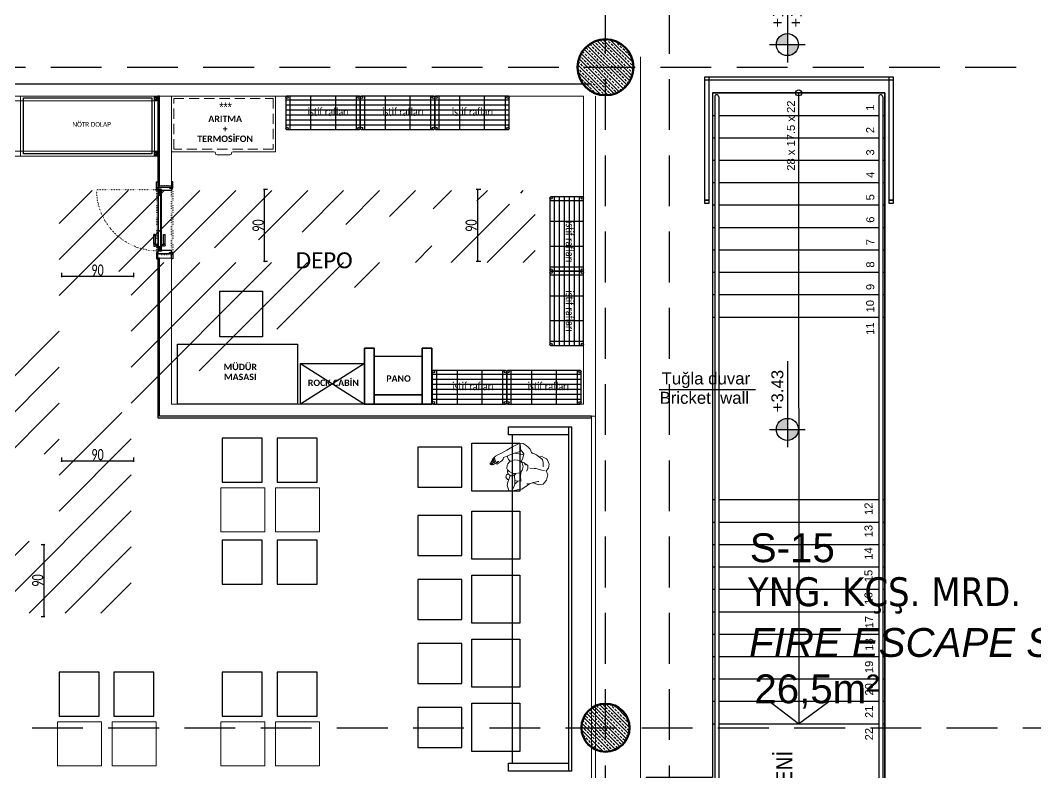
# Model space of a CAD drawing. Header units: millimetres. Extents: x -24 to 530668, y -246875 to -2983.
# Drawn here: x 260649 to 261918, y -122772 to -121832 of the extents above; entities that cross this region are included whole.
import ezdxf

# ---------------------------------------------------------------- set-up
doc = ezdxf.new("R2010")
doc.units = ezdxf.units.MM
doc.header["$PDMODE"] = 2
for name, pattern in [('ACAD_ISO07W100', [3, 0, -3]), ('DASHED', [19.05, 12.7, -6.35]), ('DASHED2', [9.525, 6.35, -3.175])]:
    doc.linetypes.add(name, pattern=pattern)
doc.layers.get('0').update_dxf_attribs({"lineweight": 20})
for name, color, linetype in [('0-HSL-HTC', 253, 'Continuous'), ('a_circulation_stair_plan', 1, 'Continuous'), ('a_door_fire escape_plan', 2, 'Continuous'), ('a_grid_label_1_1', 9, 'Continuous'), ('a_level_plan_1_1', 7, 'Continuous'), ('a_level_plan_1_100', 7, 'Continuous'), ('a_outline_02', 1, 'Continuous'), ('a_structure_steel structure_elevation2', 9, 'Continuous'), ('a_text_1_1000_english', 7, 'Continuous'), ('a_text_1_100_turkish', 7, 'Continuous'), ('a_text_1_500_english', 7, 'Continuous'), ('a_text_1_500_turkish', 7, 'Continuous'), ('kapı', 25, 'Continuous'), ('Kıtc-014 Elk Tes İşaretler', 1, 'Continuous'), ('XM_GRID_OO$0$XM_GRID_OO$0$a_text_1_200_turkish', 7, 'Continuous'), ('yazı', 11, 'Continuous')]:
    doc.layers.add(name, color=color, linetype=linetype)
for name, color, linetype, lineweight in [('A-RCON-1', 8, 'Continuous', 5), ('ahşap', 32, 'Continuous', 25), ('ahşap kesit', 30, 'Continuous', 30), ('alçıpan', 12, 'Continuous', 20), ('CAM', 141, 'Continuous', 0), ('demir-1', 103, 'Continuous', 20), ('elektrik panosu', 1, 'Continuous', 25), ('KP', 167, 'Continuous', 30), ('makineekipman', 156, 'Continuous', 20), ('mutfak ekipmanları', 167, 'Continuous', 25), ('t_mob kesit', 32, 'Continuous', 25), ('t_tarama', 253, 'Continuous', 5), ('t_yazı', 23, 'Continuous', 25), ('tefris', 30, 'Continuous', 0), ('tefrişoturum', 59, 'Continuous', 25), ('tefrişyazı', 7, 'Continuous', 20), ('tezgahekipman', 146, 'Continuous', 20), ('X_S_COL_01$0$SC_COLS_SITU_E_SECT', 4, 'Continuous', 50)]:
    doc.layers.add(name, color=color, linetype=linetype, lineweight=lineweight)
doc.layers.add('a_calculation_brut room areas', color=92, linetype='Continuous', plot=False)
doc.styles.add('OLUŞTURULMUŞ_STİL_1', font='arialbd.ttf')
doc.styles.get("Standard").update_dxf_attribs({"font": 'times.ttf', "height": 12})
doc.styles.add('style1', font='arial.ttf', dxfattribs={"height": 20})
doc.styles.add('text2', font='calibri.ttf', dxfattribs={"width": 0.8})
doc.styles.add('txt_tur_1', font='arial.ttf', dxfattribs={"height": 1.5})
doc.styles.add('txt_tur_100', font='arial.ttf', dxfattribs={"height": 150})
doc.styles.add('türkçe', font='arial.ttf')
doc.styles.add('Ölçü50', font='calibri.ttf', dxfattribs={"width": 0.7})
doc.dimstyles.new('olcu10', dxfattribs={"dimtxt": 14, "dimasz": 2, "dimexe": 1.25, "dimexo": 0.625, "dimgap": 0.5, "dimtad": 1, "dimdec": 1, "dimrnd": 0.5, "dimzin": 9, "dimtxsty": 'Ölçü50', "dimblk": 'ARCHTICK', "dimcen": 2, "dimclrd": 256, "dimclre": 256, "dimclrt": 6, "dimazin": 2, "dimtfac": 1, "dimtdec": 1, "dimtix": 1, "dimtmove": 0, "dimatfit": 3, "dimldrblk": 'ARCHTICK', "dimfxl": 1, "dimlwd": -1, "dimarcsym": 0})
pattern_1 = [(135, (232235.527, -137040.48), (-4.490128, -4.490128), []), (135, (232235.527, -137035.9897), (-4.490128, -4.490128), [3.175, -1.5875])]

# ---------------------------------------------------------------- blocks, each defined once
blk = doc.blocks.new('isttif rafı-flat-4')
for p, q in [((-1110, -1291.1), (-1068, -1291.1)), ((-1104.9, -1286), (-1104.9, -1379)), ((-1098.6, -1286), (-1098.6, -1379)), ((-1092.4, -1286), (-1092.4, -1379)), ((-1086.1, -1286), (-1086.1, -1379)), ((-1079.9, -1286), (-1079.9, -1379)), ((-1073.6, -1286), (-1073.6, -1379)), ((-1110, -1317), (-1068, -1317)), ((-1110, -1348), (-1068, -1348)), ((-1110, -1373.9), (-1068, -1373.9))]:
    blk.add_line(p, q)
blk.add_lwpolyline([(-1110, -1287.5), (-1110, -1377.5, 0.414214), (-1108.5, -1379), (-1069.5, -1379, 0.414214), (-1068, -1377.5), (-1068, -1287.5, 0.414214), (-1069.5, -1286), (-1108.5, -1286, 0.414214)], format="xyb", close=True)
for centre in [(-1108.5, -1287.5), (-1069.5, -1287.5), (-1108.5, -1377.5), (-1069.5, -1377.5)]:
    blk.add_circle(centre, 1.5)
blk = doc.blocks.new('A$C70273054-flat-1')
for p, q in [((-67, 130.2), (-67, 0)), ((2.5, 130.2), (-67, 130.2)), ((2.5, 130.2), (2.5, 77.1)), ((4.5, 75.1), (4.5, 75.1)), ((6.5, 57.1), (6.5, 73.1)), ((2.5, 0), (2.5, 53.1)), ((4.5, 55.1), (4.5, 55.1)), ((-67, 0), (2.5, 0))]:
    blk.add_line(p, q)
at = {"linetype": 'DASHED'}
blk.add_lwpolyline([(-0.5, 3), (-0.5, 127.2), (-64, 127.2), (-64, 3)], close=True, dxfattribs=at)
for centre, start, end in [((4.5, 77.1), 180, 270), ((4.5, 73.1), 0, 90), ((4.5, 53.1), 90, 180), ((4.5, 57.1), 270, 0)]:
    blk.add_arc(centre, 2, start, end)
at = {"style": 'style1', "width": 0.8}
blk.add_text('***', height=12, rotation=90, dxfattribs=at).set_placement((-47.2, 54.7))
blk = doc.blocks.new('dada')
for p, q in [((219967.8, -31810.1), (219965.6, -31815.3)), ((219973.4, -31806.9), (219967.8, -31810.1)), ((219980.5, -31807), (219973.4, -31806.9)), ((219984.7, -31810), (219980.5, -31807)), ((219984.3, -31815.6), (219984.6, -31812.1)), ((219988.6, -31808.2), (219984.7, -31810)), ((219993.9, -31808.4), (219988.6, -31808.2)), ((219994, -31816.3), (219988.8, -31815.1)), ((219998.9, -31812.3), (219993.9, -31808.4)), ((219999.7, -31813.2), (219998.9, -31812.3)), ((220000.9, -31818.5), (219999.7, -31813.2)), ((219964.1, -31826.5), (219961.5, -31828.8)), ((219963.6, -31829.8), (219964.1, -31826.5)), ((219964.1, -31826.5), (219966.7, -31822.6)), ((219965.6, -31815.3), (219966.3, -31821)), ((219966.3, -31821), (219966.1, -31823.5)), ((219966.7, -31822.6), (219967.9, -31820.3)), ((219967.9, -31820.3), (219969.4, -31817.1)), ((219969.4, -31817.1), (219969.8, -31816.1)), ((219983.4, -31830.6), (219984.4, -31825.3)), ((219984.6, -31817.3), (219984.3, -31815.6)), ((219984.4, -31825.3), (219984.7, -31822.8)), ((219984.6, -31818.7), (219984.6, -31817.3)), ((219984.6, -31820.5), (219984.6, -31818.7)), ((219984.7, -31822.8), (219984.6, -31820.5)), ((219997.6, -31817.9), (219994, -31816.3)), ((219999.7, -31822.2), (219997.6, -31817.9)), ((220001.6, -31826.6), (219999.7, -31822.2)), ((220000.2, -31823.1), (220000.9, -31818.5)), ((220002.8, -31833), (220001.6, -31826.6)), ((219954.2, -31838.4), (219950.3, -31846.2)), ((219955.5, -31834.6), (219954.2, -31838.4)), ((219961.5, -31828.8), (219955.5, -31834.6)), ((219965.9, -31838.1), (219964.3, -31841.6)), ((219965.9, -31838.1), (219965, -31837.7)), ((219970.3, -31839.5), (219965.9, -31838.1)), ((219975.3, -31840.4), (219970.3, -31839.5)), ((219978.8, -31839.4), (219975.1, -31840.7)), ((219983.2, -31839.4), (219978.8, -31839.4)), ((219982, -31833.1), (219978.9, -31834)), ((219985.9, -31833.9), (219982, -31833.1)), ((219987.6, -31841.5), (219983.2, -31839.4)), ((219988.1, -31839.2), (219985.7, -31836.9)), ((219988, -31838.6), (219985.9, -31833.9)), ((219988.1, -31839.2), (219988, -31838.6)), ((219988.5, -31841.6), (219988.1, -31839.2)), ((220002.9, -31833.1), (220001.9, -31831.9)), ((220006.7, -31835.8), (220002.9, -31833.1)), ((220008.3, -31838.4), (220006.7, -31835.8)), ((220010.1, -31841.6), (220008.3, -31838.4)), ((219950.3, -31846.2), (219950.4, -31849.8)), ((219950.4, -31849.8), (219955.8, -31853.3)), ((219954.9, -31845.1), (219953.1, -31845.6)), ((219959.4, -31844.5), (219954.9, -31845.1)), ((219955.8, -31853.3), (219959.9, -31853.5)), ((219964.3, -31841.6), (219959.4, -31844.5)), ((219962.8, -31845.2), (219959.4, -31844.5)), ((219959.9, -31853.5), (219963.5, -31853.2)), ((219970.6, -31847.5), (219962.8, -31845.2)), ((219963.2, -31854.8), (219963.4, -31853.2)), ((219963.5, -31853.2), (219967.3, -31852.8)), ((219964.2, -31845.6), (219964.3, -31841.6)), ((219967.3, -31852.8), (219968.8, -31852.9)), ((219969.1, -31849.2), (219968.6, -31852.2)), ((219968.6, -31852.2), (219970.2, -31855.4)), ((219968.6, -31852.2), (219968.6, -31852.2)), ((219970.6, -31848), (219969.1, -31849.2)), ((219971, -31847.2), (219970.6, -31848)), ((219972.2, -31846.3), (219971, -31847.2)), ((219972.2, -31846.3), (219972.9, -31846.5)), ((219972.6, -31847.5), (219972.2, -31849)), ((219972.2, -31849), (219973.4, -31855)), ((219975.1, -31840.7), (219972.6, -31847.5)), ((219985.1, -31857.1), (219988.9, -31851.8)), ((219989.4, -31844.9), (219987.6, -31841.5)), ((219989.1, -31844.1), (219988.5, -31841.6)), ((219993.5, -31842.3), (219988.6, -31843)), ((219988.9, -31851.8), (219989.4, -31847.8)), ((219989.4, -31845.9), (219989.1, -31844.1)), ((219989.4, -31847.8), (219989.4, -31844.9)), ((219999.3, -31842.1), (219993.5, -31842.3)), ((219997, -31853.7), (219997.9, -31845.6)), ((219997, -31853.7), (220000, -31849)), ((219997.9, -31845.6), (219997.6, -31842.2)), ((219999.3, -31842.1), (220002.3, -31845.7)), ((220000, -31849), (220002.3, -31845.7)), ((220002.3, -31845.7), (220003.5, -31847.3)), ((220003.5, -31847.3), (220008, -31848.7)), ((220007.4, -31854.5), (220010.8, -31850.1)), ((220011.5, -31845.8), (220010.1, -31841.6)), ((220010.8, -31850.1), (220011.5, -31845.8)), ((220010.8, -31850.1), (220010.8, -31850.1)), ((219965.6, -31857.5), (219963.2, -31854.8)), ((219968.5, -31857.1), (219965.6, -31857.5)), ((219970.3, -31855.5), (219968.5, -31857.1)), ((219970.2, -31855.4), (219972, -31856.6)), ((219972, -31856.6), (219973.4, -31857.2)), ((219973.4, -31855), (219974.9, -31857.4)), ((219973.4, -31857.2), (219974.3, -31857.1)), ((219974.3, -31857.1), (219974, -31855.9)), ((219974.9, -31857.4), (219976.6, -31858.5)), ((219976.6, -31858.5), (219980.3, -31859.2)), ((219980.3, -31859.2), (219982.4, -31858.8)), ((219982.4, -31858.8), (219985.1, -31857.1)), ((219986.8, -31865.9), (219984.9, -31866.8)), ((219985.8, -31856.2), (219987.9, -31859.4)), ((219988.6, -31865.9), (219986.8, -31865.9)), ((219987.9, -31859.4), (219991.6, -31861.6)), ((219988.6, -31865.9), (219991.6, -31861.6)), ((219991.6, -31861.6), (219993.2, -31859.7)), ((219993.2, -31859.7), (219997, -31853.7)), ((219993.3, -31869.5), (219998.7, -31863.7)), ((219998.7, -31863.7), (220003.7, -31858.5)), ((220003.7, -31858.5), (220007.4, -31854.5)), ((219976.3, -31878.1), (219976.7, -31876.9)), ((219976.4, -31878.4), (219976.3, -31878.1)), ((219976.8, -31878.5), (219976.4, -31878.4)), ((219976.5, -31879.8), (219978.1, -31877.9)), ((219976.7, -31876.9), (219977.5, -31876.1)), ((219977.9, -31877.8), (219976.8, -31878.5)), ((219977.5, -31876.1), (219978.5, -31875)), ((219978.7, -31877), (219977.9, -31877.8)), ((219978.1, -31877.9), (219979, -31877.2)), ((219978.5, -31875), (219979.2, -31874.4)), ((219980.1, -31875.8), (219978.7, -31877)), ((219980.1, -31870.4), (219978.8, -31871.8)), ((219978.8, -31871.8), (219978.9, -31872.1)), ((219978.9, -31872.1), (219979.2, -31872.2)), ((219979, -31877.2), (219980.3, -31876.2)), ((219979.2, -31872.2), (219981.2, -31871.8)), ((219979.2, -31874.4), (219980.3, -31873.4)), ((219981, -31877.7), (219979.2, -31879.3)), ((219981.2, -31878.6), (219979.2, -31879.3)), ((219981, -31869.8), (219980.1, -31870.4)), ((219982.1, -31874.4), (219980.1, -31875.8)), ((219980.3, -31873.4), (219981.5, -31872.2)), ((219980.3, -31876.2), (219981.3, -31875.3)), ((219983.2, -31868.1), (219981, -31869.8)), ((219982.2, -31876.8), (219981, -31877.7)), ((219984.3, -31878.3), (219981, -31879.2)), ((219981.2, -31871.8), (219982.2, -31871.3)), ((219983.5, -31877.4), (219981.2, -31878.6)), ((219981.3, -31875.3), (219982.2, -31874.6)), ((219981.5, -31872.2), (219982.2, -31871.3)), ((219982.2, -31874.6), (219982.1, -31874.4)), ((219982.2, -31871.3), (219982.7, -31870.2)), ((219982.2, -31874.6), (219983.9, -31875.9)), ((219982.2, -31876.8), (219983.9, -31875.9)), ((219984.9, -31866.8), (219983.2, -31868.1)), ((219985.2, -31876.8), (219983.5, -31877.4)), ((219983.9, -31875.9), (219986.7, -31877.1)), ((219986.7, -31877.1), (219984.3, -31878.3)), ((219986, -31876.8), (219985.2, -31876.8)), ((219987.9, -31875.9), (219986.7, -31877.1)), ((219991.2, -31872.7), (219987.9, -31875.9)), ((219993.3, -31869.5), (219991.2, -31872.7)), ((219976.6, -31880.4), (219976.5, -31879.8)), ((219976.9, -31880.6), (219976.6, -31880.4)), ((219979.2, -31879.3), (219976.9, -31880.6)), ((219979.4, -31879.5), (219979.2, -31879.3)), ((219981, -31879.2), (219979.4, -31879.5))]:
    blk.add_line(p, q)
blk = doc.blocks.new('60lik')
at = {"layer": 'KP'}
blk.add_lwpolyline([(260700.2, -106004.3), (260704.2, -106004.3), (260704.2, -106010.3), (260700.2, -106010.3), (260700.2, -106004.3), (260704.2, -106010.3), (260704.2, -106004.3), (260700.2, -106010.3)], dxfattribs=at)
blk = doc.blocks.new('a_level_plan')
at = {"layer": 'a_level_plan_1_1'}
h = blk.add_hatch(color=256, dxfattribs=at)
h.paths.add_polyline_path([(1.38, 0, 0.414214), (0, 1.38), (0, 0)])
h.paths.add_polyline_path([(-1.38, 0, 0.414214), (0, -1.38), (0, 0)])
for p, q in [((0, 2.24), (0, -2.24)), ((8.52, 0), (-2.24, 0))]:
    blk.add_line(p, q, dxfattribs=at)
blk.add_circle((0, 0), 1.38, dxfattribs=at)
at = {"layer": 'a_level_plan_1_1', "style": 'txt_tur_1'}
for p in [(2.13, 0.5), (2.13, -1.78)]:
    blk.add_attdef('±0.00', p, '', height=1.5, dxfattribs=at)
blk = doc.blocks.new('kapıdetay')
at = {"ltscale": 0.2}
h = blk.add_hatch(dxfattribs=at)
h.set_pattern_fill('ANSI31', color=251, scale=0.2)
h.set_pattern_definition([(45, (-560329.91457, -186215.0068), (-0.44901280605, 0.44901280605), [])])
h.paths.add_polyline_path([(9.8, -4.4), (4.8, -4.4), (4.8, -4.2), (5.2, -4.2), (5.2, -1.6), (9.8, -1.6)])
h = blk.add_hatch(dxfattribs=at)
h.set_pattern_fill('ANSI31', color=251, scale=0.2)
h.set_pattern_definition([(45, (-560326.91455, -186218.00687), (-0.44901280605, 0.44901280605), [])])
h.paths.add_polyline_path([(81.2, -1.6), (81.2, -4.4), (76.2, -4.4), (76.2, -1.6)])
at = {"linetype": 'ACAD_ISO07W100', "ltscale": 0.2}
blk.add_line((4.8, -1), (4.8, 75.4), dxfattribs=at)
at = {"ltscale": 0.2}
for p, q in [((4.1, -4.2), (4.1, 0)), ((5.2, -4.2), (5.2, 0)), ((71.7, 4), (60.6, 4)), ((60.6, 3.8), (60.6, 4)), ((60.6, 2.2), (60.6, 3.8)), ((60.6, 2.2), (60.6, 2)), ((71.7, 2), (60.6, 2)), ((71.7, 2), (60.6, 2)), ((71.7, 3.8), (71.7, 4)), ((71.7, 2.2), (71.7, 3.8)), ((71.7, 3.8), (72.3, 3.8)), ((71.7, 2.2), (71.7, 2)), ((71.7, 2.2), (72.3, 2.2)), ((72.3, 3.6), (72.3, 3.8)), ((72.3, 2.4), (72.3, 3.6)), ((72.3, 3.6), (73.1, 3.6)), ((72.3, 2.4), (72.3, 2.2)), ((72.3, 2.4), (73.1, 2.4)), ((73.6, 1.9), (73.6, -0.5)), ((74.7, 1.9), (74.7, -0.5)), ((4.1, -4.2), (4.5, -4.2)), ((4.5, -4.2), (4.5, -0.2)), ((4.8, -4.2), (4.8, -0.2)), ((4.8, -1), (81.2, -1)), ((4.8, -5), (4.8, -1)), ((4.8, -1.6), (81.2, -1.6)), ((5.2, -4.2), (4.8, -4.2)), ((4.8, -4.4), (81.2, -4.4)), ((4.8, -5), (81.2, -5)), ((9.8, -4.4), (9.8, -1.6)), ((71.7, -8), (60.6, -8)), ((71.7, -8), (60.6, -8)), ((60.6, -8.2), (60.6, -8)), ((60.6, -8.2), (60.6, -9.8)), ((60.6, -9.8), (60.6, -10)), ((71.7, -10), (60.6, -10)), ((71.7, -8.2), (71.7, -8)), ((71.7, -8.2), (71.7, -9.8)), ((71.7, -8.2), (72.3, -8.2)), ((71.7, -9.8), (71.7, -10)), ((71.7, -9.8), (72.3, -9.8)), ((76.4, -0.5), (71.9, -0.5)), ((71.9, -0.5), (71.9, -1)), ((71.9, -5.5), (71.9, -5)), ((76.4, -5.5), (71.9, -5.5)), ((72.3, -8.4), (72.3, -8.2)), ((72.3, -8.4), (72.3, -9.6)), ((72.3, -8.4), (73.1, -8.4)), ((72.3, -9.6), (72.3, -9.8)), ((72.3, -9.6), (73.1, -9.6)), ((73.6, -7.9), (73.6, -5.5)), ((74.7, -7.9), (74.7, -5.5)), ((76.2, -4.4), (76.2, -1.6)), ((81.2, -5), (81.2, -1))]:
    blk.add_line(p, q, dxfattribs=at)
for points in [[(-5.2, -1), (2.8, -1), (2.8, 0.8), (-5.2, 0.8)], [(91.2, -1), (83.2, -1), (83.2, 0.8), (91.2, 0.8)], [(76.4, -0.5), (76.4, -1), (71.9, -1), (71.9, -0.5)], [(76.4, -5.5), (76.4, -5), (71.9, -5), (71.9, -5.5)], [(2.3, -15.5), (2.8, -15.5), (2.8, -19.8), (-5.2, -19.8), (-5.2, -18), (2.3, -18), (2.3, -15.5)], [(83.7, -15.5), (83.2, -15.5), (83.2, -19.8), (91.2, -19.8), (91.2, -18), (83.7, -18), (83.7, -15.5)]]:
    blk.add_lwpolyline(points, close=True, dxfattribs=at)
at = {"linetype": 'ACAD_ISO07W100', "ltscale": 0.2}
for points in [[(2.8, 0.8), (83.2, 0.8)], [(0, -18), (0, -1)], [(86, -18), (86, -1)], [(2.8, -19.8), (83.2, -19.8)], [(80.5, -18), (5.5, -18)]]:
    blk.add_lwpolyline(points, dxfattribs=at)
at = {"ltscale": 0.2}
for points in [[(1.5, -18), (5.5, -18), (5.5, -5.5), (4.5, -5.5), (4.5, -1), (1.5, -1), (1.5, -18)], [(84.5, -18), (80.5, -18), (80.5, -5.5), (81.5, -5.5), (81.5, -1), (84.5, -1), (84.5, -18)]]:
    blk.add_lwpolyline(points, dxfattribs=at)
blk.add_circle((4.7, 0.6), 0.8, dxfattribs=at)
at = {"linetype": 'ACAD_ISO07W100', "ltscale": 0.2}
blk.add_arc((4.9, -0.9), 76.3, 359.936, 90.064, dxfattribs=at)
at = {"ltscale": 0.2}
blk.add_ellipse((74.1, 3), major_axis=(0, 1.23), ratio=0.999304, start_param=1.570796315237618, end_param=7.853981622417204, dxfattribs=at)
at = {"ltscale": 0.2, "extrusion": (0, 0, -1)}
blk.add_ellipse((74.1, -9), major_axis=(0, 1.23), ratio=0.999304, start_param=4.712389, end_param=10.995574, dxfattribs=at)
blk = doc.blocks.new('_ArchTick')
at = {"color": 0, "linetype": 'ByBlock', "const_width": 0.15}
blk.add_lwpolyline([(-0.5, -0.5), (0.5, 0.5)], dxfattribs=at)
blk = doc.blocks.new('*D777')
at = {"layer": 'DEFPOINTS', "color": 0, "transparency": 16777216}
for p in [(260674.8, -122486.6), (260674.8, -122576.6), (260678.6, -122576.6)]:
    blk.add_point(p, dxfattribs=at)
at = {"layer": 'Kıtc-014 Elk Tes İşaretler', "lineweight": -2, "transparency": 16777216}
for p, q in [((260675.4, -122486.6), (260679.8, -122486.6)), ((260675.4, -122576.6), (260679.8, -122576.6))]:
    blk.add_line(p, q, dxfattribs=at)
at = {"layer": 'Kıtc-014 Elk Tes İşaretler', "transparency": 16777216}
blk.add_line((260678.6, -122486.6), (260678.6, -122576.6), dxfattribs=at)
at = {"layer": 'Kıtc-014 Elk Tes İşaretler', "transparency": 16777216, "xscale": 2, "yscale": 2, "zscale": 2}
for p, rotation in [((260678.6, -122486.6), 90), ((260678.6, -122576.6), 270)]:
    blk.add_blockref('_ArchTick', p, dxfattribs=dict(at, rotation=rotation))
at = {"layer": 'Kıtc-014 Elk Tes İşaretler', "color": 6, "transparency": 16777216, "insert": (260670.9, -122531.6), "char_height": 14, "attachment_point": 5, "rotation": 90, "style": 'Ölçü50'}
blk.add_mtext('90', dxfattribs=at)
blk = doc.blocks.new('*D778')
at = {"layer": 'DEFPOINTS', "color": 0, "transparency": 16777216}
for p in [(260700.7, -122377.3), (260790.7, -122377.3), (260790.7, -122382.1)]:
    blk.add_point(p, dxfattribs=at)
at = {"layer": 'Kıtc-014 Elk Tes İşaretler', "lineweight": -2, "transparency": 16777216}
for p, q in [((260700.7, -122377.9), (260700.7, -122383.4)), ((260790.7, -122377.9), (260790.7, -122383.4))]:
    blk.add_line(p, q, dxfattribs=at)
at = {"layer": 'Kıtc-014 Elk Tes İşaretler', "transparency": 16777216}
blk.add_line((260700.7, -122382.1), (260790.7, -122382.1), dxfattribs=at)
at = {"layer": 'Kıtc-014 Elk Tes İşaretler', "transparency": 16777216, "xscale": 2, "yscale": 2, "zscale": 2, "rotation": 180}
blk.add_blockref('_ArchTick', (260700.7, -122382.1), dxfattribs=at)
at = {"layer": 'Kıtc-014 Elk Tes İşaretler', "transparency": 16777216, "xscale": 2, "yscale": 2, "zscale": 2}
blk.add_blockref('_ArchTick', (260790.7, -122382.1), dxfattribs=at)
at = {"layer": 'Kıtc-014 Elk Tes İşaretler', "color": 6, "transparency": 16777216, "insert": (260745.7, -122374.4), "char_height": 14, "attachment_point": 5, "style": 'Ölçü50'}
blk.add_mtext('90', dxfattribs=at)
blk = doc.blocks.new('*D779')
at = {"layer": 'DEFPOINTS', "color": 0, "transparency": 16777216}
for p in [(260700.7, -122146.7), (260790.7, -122146.7), (260790.7, -122151.5)]:
    blk.add_point(p, dxfattribs=at)
at = {"layer": 'Kıtc-014 Elk Tes İşaretler', "lineweight": -2, "transparency": 16777216}
for p, q in [((260700.7, -122147.3), (260700.7, -122152.8)), ((260790.7, -122147.3), (260790.7, -122152.8))]:
    blk.add_line(p, q, dxfattribs=at)
at = {"layer": 'Kıtc-014 Elk Tes İşaretler', "transparency": 16777216}
blk.add_line((260700.7, -122151.5), (260790.7, -122151.5), dxfattribs=at)
at = {"layer": 'Kıtc-014 Elk Tes İşaretler', "transparency": 16777216, "xscale": 2, "yscale": 2, "zscale": 2, "rotation": 180}
blk.add_blockref('_ArchTick', (260700.7, -122151.5), dxfattribs=at)
at = {"layer": 'Kıtc-014 Elk Tes İşaretler', "transparency": 16777216, "xscale": 2, "yscale": 2, "zscale": 2}
blk.add_blockref('_ArchTick', (260790.7, -122151.5), dxfattribs=at)
at = {"layer": 'Kıtc-014 Elk Tes İşaretler', "color": 6, "transparency": 16777216, "insert": (260745.7, -122143.9), "char_height": 14, "attachment_point": 5, "style": 'Ölçü50'}
blk.add_mtext('90', dxfattribs=at)
blk = doc.blocks.new('*D780')
at = {"layer": 'DEFPOINTS', "color": 0, "transparency": 16777216}
for p in [(260959, -122043.2), (260954.1, -122133.2), (260959, -122133.2)]:
    blk.add_point(p, dxfattribs=at)
at = {"layer": 'Kıtc-014 Elk Tes İşaretler', "lineweight": -2, "transparency": 16777216}
for p, q in [((260958.3, -122043.2), (260952.9, -122043.2)), ((260958.3, -122133.2), (260952.9, -122133.2))]:
    blk.add_line(p, q, dxfattribs=at)
at = {"layer": 'Kıtc-014 Elk Tes İşaretler', "transparency": 16777216}
blk.add_line((260954.1, -122043.2), (260954.1, -122133.2), dxfattribs=at)
at = {"layer": 'Kıtc-014 Elk Tes İşaretler', "transparency": 16777216, "xscale": 2, "yscale": 2, "zscale": 2}
for p, rotation in [((260954.1, -122043.2), 90), ((260954.1, -122133.2), 270)]:
    blk.add_blockref('_ArchTick', p, dxfattribs=dict(at, rotation=rotation))
at = {"layer": 'Kıtc-014 Elk Tes İşaretler', "color": 6, "transparency": 16777216, "insert": (260946.4, -122088.2), "char_height": 14, "attachment_point": 5, "rotation": 90, "style": 'Ölçü50'}
blk.add_mtext('90', dxfattribs=at)
blk = doc.blocks.new('*D781')
at = {"layer": 'DEFPOINTS', "color": 0, "transparency": 16777216}
for p in [(261225.2, -122043.2), (261220.4, -122133.2), (261225.2, -122133.2)]:
    blk.add_point(p, dxfattribs=at)
at = {"layer": 'Kıtc-014 Elk Tes İşaretler', "lineweight": -2, "transparency": 16777216}
for p, q in [((261224.6, -122043.2), (261219.1, -122043.2)), ((261224.6, -122133.2), (261219.1, -122133.2))]:
    blk.add_line(p, q, dxfattribs=at)
at = {"layer": 'Kıtc-014 Elk Tes İşaretler', "transparency": 16777216}
blk.add_line((261220.4, -122043.2), (261220.4, -122133.2), dxfattribs=at)
at = {"layer": 'Kıtc-014 Elk Tes İşaretler', "transparency": 16777216, "xscale": 2, "yscale": 2, "zscale": 2}
for p, rotation in [((261220.4, -122043.2), 90), ((261220.4, -122133.2), 270)]:
    blk.add_blockref('_ArchTick', p, dxfattribs=dict(at, rotation=rotation))
at = {"layer": 'Kıtc-014 Elk Tes İşaretler', "color": 6, "transparency": 16777216, "insert": (261212.7, -122088.2), "char_height": 14, "attachment_point": 5, "rotation": 90, "style": 'Ölçü50'}
blk.add_mtext('90', dxfattribs=at)

msp = doc.modelspace()

# ---------------------------------------------------------------- hatches: boundary and pattern name
at = {"layer": '0-HSL-HTC'}
h = msp.add_hatch(dxfattribs=at)
h.set_pattern_fill('ANSI33', color=12, angle=90, style=0)
h.set_pattern_definition(pattern_1)
edge = h.paths.add_edge_path()
edge.add_arc((261380.527, -121890.48), 35, 0, 360)
h = msp.add_hatch(dxfattribs=at)
h.set_pattern_fill('ANSI33', color=12, angle=90, style=0)
h.set_pattern_definition(pattern_1)
edge = h.paths.add_edge_path()
edge.add_arc((261380.527, -122715.48), 30, 0, 360)
at = {"layer": 'a_structure_steel structure_elevation2', "true_color": 0xed1f24}
h = msp.add_hatch(dxfattribs=at)
h.set_pattern_fill('ANSI31', color=240, scale=10)
edge = h.paths.add_edge_path()
edge.add_line((260697.89, -122044.444), (261292.627, -122044.444))
edge.add_line((260787.89, -122134.444), (261292.627, -122134.444))
edge.add_line((261292.627, -122134.444), (261292.627, -122044.444))
edge.add_line((260697.89, -122044.444), (260697.89, -122482.302))
edge.add_line((260697.89, -122482.302), (260309.349, -122482.302))
edge.add_line((260787.89, -122134.444), (260787.89, -122572.302))
edge.add_line((260787.89, -122572.302), (260307.014, -122572.302))
edge.add_line((260309.349, -122482.302), (260309.349, -122572.302))

# ---------------------------------------------------------------- linework, layer by layer
at = {"layer": 'a_calculation_brut room areas', "elevation": -0.002}
msp.add_lwpolyline([(261431.25, -122991.468), (261514.551, -122991.468, 0.97208936), (261729.486, -122990.543), (261729.486, -121922.48), (261514.141, -121922.48), (261514.141, -122777.468), (261431.25, -122777.468)], format="xyb", close=True, dxfattribs=at)
at = {"layer": 'a_circulation_stair_plan'}
for p, q in [((261514.141, -121922.48, -17818.274), (261514.141, -122777.468, -17966.192)), ((261516.984, -121927.323, -17817.119), (261516.984, -122779.468, -17966.192)), ((261521.984, -121927.325, -17817.119), (261521.984, -122784.468, -17966.192)), ((261721.984, -121927.325, -17752.673), (261721.984, -122991.845, -17900.322)), ((261726.984, -121927.323, -17752.673), (261727.064, -122991.778, -17901.574)), ((261729.486, -121922.48, -17820.569), (261729.486, -122991.351, -17967.187))]:
    msp.add_line(p, q, dxfattribs=at)
at = {"layer": 'a_circulation_stair_plan', "ltscale": 0.2}
for p, q in [((261514.141, -121922.48, -17620.766), (261729.486, -121922.48, -17556.319)), ((261621.814, -121922.48, -17588.543), (261622.001, -122710.48, -17965.556)), ((261514.141, -121950.48, -17685.405), (261516.984, -121950.48, -17684.554)), ((261521.984, -121950.48, -17683.058), (261721.984, -121950.48, -17623.203)), ((261726.989, -121950.48, -17621.705), (261729.486, -121950.48, -17620.958)), ((261514.141, -121978.48, -17750.043), (261516.984, -121978.48, -17749.193)), ((261521.984, -121978.48, -17747.696), (261721.984, -121978.48, -17687.842)), ((261726.991, -121978.48, -17686.343), (261729.486, -121978.48, -17685.597)), ((261514.141, -122006.48, -17814.682), (261516.984, -122006.48, -17813.831)), ((261521.984, -122006.48, -17812.335), (261721.984, -122006.48, -17752.48)), ((261726.993, -122006.48, -17750.981), (261729.486, -122006.48, -17750.235)), ((261514.141, -122034.48, -17814.629), (261516.984, -122034.48, -17814.663)), ((261521.984, -122034.48, -17814.723), (261721.984, -122034.48, -17817.119)), ((261726.995, -122034.48, -17817.179), (261729.486, -122034.48, -17817.209)), ((261514.141, -122062.48, -17814.631), (261516.984, -122062.48, -17814.665)), ((261521.984, -122062.48, -17814.724), (261721.984, -122062.48, -17817.119)), ((261726.997, -122062.48, -17817.179), (261729.486, -122062.48, -17817.209)), ((261514.141, -122090.48, -17814.632), (261516.984, -122090.48, -17814.666)), ((261521.984, -122090.48, -17814.726), (261721.984, -122090.48, -17817.119)), ((261726.999, -122090.48, -17817.179), (261729.486, -122090.48, -17817.209)), ((261514.141, -122118.48, -17814.634), (261516.984, -122118.48, -17814.668)), ((261521.984, -122118.48, -17814.728), (261721.984, -122118.48, -17817.119)), ((261727.001, -122118.48, -17817.179), (261729.486, -122118.48, -17817.209)), ((261514.141, -122146.48, -17814.636), (261516.984, -122146.48, -17814.67)), ((261521.984, -122146.48, -17814.73), (261721.984, -122146.48, -17817.119)), ((261727.003, -122146.48, -17817.179), (261729.486, -122146.48, -17817.209)), ((261514.141, -122174.48, -17814.638), (261516.984, -122174.48, -17814.672)), ((261521.984, -122174.48, -17814.732), (261721.984, -122174.48, -17817.119)), ((261727.005, -122174.48, -17817.179), (261729.486, -122174.48, -17817.209)), ((261514.141, -122202.48, -17814.64), (261516.984, -122202.48, -17814.674)), ((261521.984, -122202.48, -17814.734), (261721.984, -122202.48, -17817.119)), ((261727.007, -122202.48, -17817.179), (261729.486, -122202.48, -17817.209)), ((261514.158, -122430.479, -17966.167), (261516.984, -122430.479, -17966.2)), ((261521.984, -122430.479, -17966.259), (261721.984, -122430.479, -17968.63)), ((261727.023, -122430.479, -17968.689), (261729.486, -122430.479, -17968.719)), ((261514.158, -122458.479, -17966.167), (261516.984, -122458.479, -17966.2)), ((261521.984, -122458.479, -17966.259), (261721.984, -122458.479, -17968.63)), ((261727.025, -122458.479, -17968.689), (261729.486, -122458.479, -17968.719)), ((261514.158, -122486.479, -17966.167), (261516.984, -122486.479, -17966.2)), ((261521.984, -122486.479, -17966.26), (261721.984, -122486.479, -17968.63)), ((261727.027, -122486.479, -17968.69), (261729.486, -122486.479, -17968.719)), ((261514.158, -122514.479, -17966.167), (261516.984, -122514.479, -17966.2)), ((261521.984, -122514.479, -17966.26), (261721.984, -122514.479, -17968.63)), ((261727.029, -122514.479, -17968.69), (261729.486, -122514.479, -17968.719)), ((261514.167, -122542.479, -17966.17), (261516.984, -122542.479, -17966.204)), ((261521.984, -122542.479, -17966.263), (261721.984, -122542.479, -17968.63)), ((261727.031, -122542.479, -17968.69), (261729.486, -122542.479, -17968.719)), ((261514.176, -122570.48, -17966.174), (261516.984, -122570.48, -17966.207)), ((261521.984, -122570.48, -17966.266), (261721.984, -122570.48, -17968.63)), ((261727.033, -122570.48, -17968.69), (261729.486, -122570.48, -17968.719)), ((261514.141, -122598.48, -17966.17), (261516.984, -122598.48, -17966.204)), ((261521.984, -122598.48, -17966.263), (261721.984, -122598.48, -17968.63)), ((261727.035, -122598.48, -17968.69), (261729.486, -122598.48, -17968.719)), ((261514.26, -122626.48, -17966.192), (261516.984, -122626.48, -17965.376)), ((261521.984, -122626.48, -17963.879), (261721.984, -122626.48, -17903.992)), ((261727.038, -122626.48, -17902.478), (261729.486, -122626.48, -17901.745)), ((261514.249, -122654.48, -17966.192), (261516.984, -122654.48, -17966.224)), ((261521.984, -122654.48, -17966.283), (261721.984, -122654.48, -17968.631)), ((261727.04, -122654.48, -17968.69), (261729.486, -122654.48, -17968.719)), ((261514.141, -122682.48, -17966.176), (261516.984, -122682.48, -17966.209)), ((261521.984, -122682.48, -17966.269), (261721.984, -122682.48, -17968.63)), ((261621.815, -122710.48, -17981.352), (261584.572, -122682.464, -17981.352)), ((261621.815, -122710.48, -17981.352), (261659.572, -122682.78, -17998.303)), ((261727.042, -122682.48, -17968.69), (261729.486, -122682.48, -17968.719)), ((261514.141, -122710.48, -17966.178), (261516.984, -122710.48, -17966.211)), ((261521.984, -122710.48, -17966.27), (261721.984, -122710.48, -17968.63)), ((261727.044, -122710.48, -17968.69), (261729.486, -122710.48, -17968.719))]:
    msp.add_line(p, q, dxfattribs=at)
at = {"layer": 'a_circulation_stair_plan'}
msp.add_circle((261621.984, -121922.48, -17588.492), 3.704, dxfattribs=at)
for centre in [(261519.484, -121927.324, -17817.119), (261724.484, -121927.322, -17752.673)]:
    msp.add_arc(centre, 2.5, 0, 179.976188, dxfattribs=at)
at = {"layer": 'a_door_fire escape_plan', "extrusion": (-0.012274, 6.86083e-16, 0.999925)}
msp.add_line((261740.072, -121906.48, -17604.014), (261504.762, -121906.48, -17606.902), dxfattribs=at)
at = {"layer": 'a_door_fire escape_plan', "extrusion": (-0.012274, 6.86083e-16, 0.999925), "elevation": -20815.393}
for points in [[(261268.948, -121902.48), (261273.948, -121902.48)], [(261273.948, -121902.48), (261273.948, -122060.48), (261268.948, -122060.48), (261268.948, -121902.48)], [(261499.275, -121902.48), (261504.275, -121902.48)], [(261504.275, -121902.48), (261504.275, -122060.48), (261499.275, -122060.48), (261499.275, -121902.48)], [(261268.948, -122056.48), (261273.948, -122056.48)], [(261499.275, -122056.48), (261504.275, -122056.48)]]:
    msp.add_lwpolyline(points, dxfattribs=at)
at = {"layer": 'a_door_fire escape_plan', "extrusion": (-0.012274, 1.76617e-15, 0.999925), "elevation": -20815.393}
msp.add_lwpolyline([(261273.948, -121902.48), (261499.275, -121902.48)], dxfattribs=at)
at = {"layer": 'a_door_fire escape_plan'}
for points, elevation in [([(261509.762, -122056.48), (261504.762, -122056.48)], -17606.841), ([(261740.072, -122056.48), (261735.072, -122056.48)], -17604.014)]:
    msp.add_lwpolyline(points, dxfattribs=dict(at, elevation=elevation))
at = {"layer": 'a_grid_label_1_1', "linetype": 'DASHED2', "ltscale": 10}
for p, q in [((261380.527, -124540.48, -17966.192), (261380.527, -121278.216, -17966.192)), ((261460.527, -124540.48, -17966.192), (261460.527, -121278.216, -17966.192)), ((258877.517, -121890.48, -17966.192), (262145.31, -121890.48, -17966.192)), ((258854.135, -122715.48, -17966.192), (262121.929, -122715.48, -17966.192))]:
    msp.add_line(p, q, dxfattribs=at)
at = {"layer": 'a_outline_02'}
msp.add_line((261363.027, -121911.415), (259353.027, -121911.415), dxfattribs=at)
at = {"layer": 'ahşap'}
msp.add_lwpolyline([(260995.507, -122236.415), (260995.507, -122311.415), (260845.507, -122311.415), (260845.507, -122236.415), (260995.507, -122236.415)], dxfattribs=at)
at = {"layer": 'ahşap kesit'}
for points in [[(260823.027, -121926.415), (260821.027, -121926.415), (260821.027, -122038.734), (260823.027, -122038.734)], [(260823.027, -122128.752), (260821.027, -122128.752), (260821.027, -122328.415), (261363.057, -122328.415), (261363.057, -122326.415), (260823.027, -122326.415)]]:
    msp.add_lwpolyline(points, close=True, dxfattribs=at)
at = {"layer": 'alçıpan'}
for p, q in [((259283.027, -121911.415), (261363.027, -121911.415)), ((259283.027, -121926.415), (261353.027, -121926.415)), ((260823.027, -121926.415), (260823.027, -122038.734)), ((260838.027, -121926.415), (260838.027, -122038.734)), ((260823.027, -122128.752), (260823.027, -122326.415)), ((260838.027, -122128.752), (260838.027, -122311.415)), ((260838.027, -122311.415), (261353.056, -122311.415)), ((260823.027, -122326.415), (261368.057, -122326.415))]:
    msp.add_line(p, q, dxfattribs=at)
for points in [[(261353.056, -122311.415), (261353.027, -121926.416)], [(261368.057, -122326.415), (261368.027, -121926.415)], [(260823.027, -122038.734), (260838.027, -122038.734)], [(260823.027, -122128.752), (260838.027, -122128.752)], [(261348.057, -122326.416), (261348.057, -122326.415)]]:
    msp.add_lwpolyline(points, dxfattribs=at)
at = {"layer": 'CAM'}
msp.add_line((261363.057, -122326.415), (261363.057, -122784.491), dxfattribs=at)
msp.add_lwpolyline([(261368.057, -122784.498), (261368.057, -122326.415)], dxfattribs=at)
at = {"layer": 'demir-1'}
for points in [[(260649.403, -122001.051), (260649.403, -121926.051)], [(260817.027, -122001.415), (260817.027, -121926.415)], [(260821.027, -122001.415), (260821.027, -121926.415)], [(259583.027, -121932.415), (260821.027, -121932.415)], [(259583.027, -121995.415), (260821.027, -121995.415)], [(260821.027, -122001.415), (259583.027, -122001.415)]]:
    msp.add_lwpolyline(points, dxfattribs=at)
at = {"layer": 'elektrik panosu'}
for p, q in [((261079.421, -122260.631), (260999.421, -122311.415)), ((260999.421, -122260.631), (261079.421, -122311.415))]:
    msp.add_line(p, q, dxfattribs=at)
at = {"layer": 'elektrik panosu', "lineweight": 35}
for points in [[(261091.421, -122311.415), (261091.421, -122241.415), (261079.421, -122241.415), (261079.421, -122311.415), (261163.421, -122311.415)], [(261163.421, -122311.415), (261163.421, -122241.415), (261151.421, -122241.415), (261151.421, -122311.415)], [(261151.421, -122299.415), (261091.421, -122299.415)]]:
    msp.add_lwpolyline(points, dxfattribs=at)
at = {"layer": 'elektrik panosu'}
for points in [[(261079.421, -122311.415), (260999.421, -122311.415), (260999.421, -122260.631), (261079.421, -122260.631)], [(261079.421, -122260.631), (261079.421, -122311.415)], [(261091.421, -122311.415), (261091.421, -122251.415), (261151.421, -122251.415), (261151.421, -122311.415), (261091.421, -122311.415)]]:
    msp.add_lwpolyline(points, dxfattribs=at)
at = {"layer": 'mutfak ekipmanları', "elevation": 0}
msp.add_lwpolyline([(260653.298, -121928.551), (260813.504, -121928.551), (260813.504, -121998.551), (260653.298, -121998.551)], close=True, dxfattribs=at)
at = {"layer": 't_mob kesit'}
for p, q in [((261334.311, -122339.394), (261334.311, -122769.631)), ((261338.311, -122769.631), (261338.311, -122339.394))]:
    msp.add_line(p, q, dxfattribs=at)
for points in [[(261334.311, -122349.394), (261259.311, -122349.394), (261259.311, -122339.394), (261338.311, -122339.394)], [(261264.311, -122759.631), (261264.311, -122349.394)], [(261338.311, -122769.631), (261259.311, -122769.631), (261259.311, -122759.631), (261334.311, -122759.631)]]:
    msp.add_lwpolyline(points, dxfattribs=at)
for points in [[(261273.586, -122359.861), (261273.586, -122419.861), (261213.586, -122419.861), (261213.586, -122359.861)], [(261273.586, -122444.927), (261273.586, -122504.927), (261213.586, -122504.927), (261213.586, -122444.927)], [(261273.586, -122524.942), (261273.586, -122584.942), (261213.586, -122584.942), (261213.586, -122524.942)], [(261273.586, -122604.958), (261273.586, -122664.958), (261213.586, -122664.958), (261213.586, -122604.958)], [(261273.586, -122684.973), (261273.586, -122744.973), (261213.586, -122744.973), (261213.586, -122684.973)]]:
    msp.add_lwpolyline(points, close=True, dxfattribs=at)
at = {"layer": 't_tarama', "elevation": -17966.834}
msp.add_lwpolyline([(261424.477, -124519.93), (261424.477, -121877.326)], dxfattribs=at)
at = {"layer": 't_tarama', "color": 1, "lineweight": 30}
for points in [[(261091.421, -122311.415), (261091.421, -122241.415), (261079.421, -122241.415), (261079.421, -122311.415)], [(261163.421, -122311.415), (261163.421, -122241.415), (261151.421, -122241.415), (261151.421, -122311.415)]]:
    msp.add_lwpolyline(points, close=True, dxfattribs=at)
at = {"layer": 'tefris', "linetype": 'Continuous'}
for points in [[(260899.787, -122415.837), (260899.787, -122470.837), (260954.787, -122470.837), (260954.787, -122415.837), (260899.787, -122415.837)], [(260968.196, -122415.837), (260968.196, -122470.837), (261023.196, -122470.837), (261023.196, -122415.837), (260968.196, -122415.837)], [(260695.692, -122708.26), (260695.692, -122763.26), (260750.692, -122763.26), (260750.692, -122708.26), (260695.692, -122708.26)], [(260764.101, -122708.26), (260764.101, -122763.26), (260819.101, -122763.26), (260819.101, -122708.26), (260764.101, -122708.26)], [(260899.787, -122708.26), (260899.787, -122763.26), (260954.787, -122763.26), (260954.787, -122708.26), (260899.787, -122708.26)], [(260968.196, -122708.26), (260968.196, -122763.26), (261023.196, -122763.26), (261023.196, -122708.26), (260968.196, -122708.26)]]:
    msp.add_lwpolyline(points, dxfattribs=at)
at = {"layer": 'tefrişoturum'}
for points in [[(260951.718, -122170.31), (260951.718, -122227.232), (260898.667, -122227.232), (260898.667, -122170.31)], [(260901.631, -122353.797), (260901.631, -122408.797), (260951.631, -122408.797), (260951.631, -122353.797)], [(260970.04, -122353.797), (260970.04, -122408.797), (261020.04, -122408.797), (261020.04, -122353.797)], [(261145.857, -122415.096), (261200.857, -122415.096), (261200.857, -122365.096), (261145.857, -122365.096)], [(261145.857, -122500.162), (261200.857, -122500.162), (261200.857, -122450.162), (261145.857, -122450.162)], [(260901.631, -122481.17), (260901.631, -122536.17), (260951.631, -122536.17), (260951.631, -122481.17)], [(260970.04, -122481.17), (260970.04, -122536.17), (261020.04, -122536.17), (261020.04, -122481.17)], [(261145.857, -122580.178), (261200.857, -122580.178), (261200.857, -122530.178), (261145.857, -122530.178)], [(261145.857, -122660.193), (261200.857, -122660.193), (261200.857, -122610.193), (261145.857, -122610.193)], [(260697.536, -122646.22), (260697.536, -122701.22), (260747.536, -122701.22), (260747.536, -122646.22)], [(260765.945, -122646.22), (260765.945, -122701.22), (260815.945, -122701.22), (260815.945, -122646.22)], [(260901.631, -122646.22), (260901.631, -122701.22), (260951.631, -122701.22), (260951.631, -122646.22)], [(260970.04, -122646.22), (260970.04, -122701.22), (261020.04, -122701.22), (261020.04, -122646.22)], [(261145.857, -122740.208), (261200.857, -122740.208), (261200.857, -122690.208), (261145.857, -122690.208)]]:
    msp.add_lwpolyline(points, close=True, dxfattribs=at)
at = {"layer": 'X_S_COL_01$0$SC_COLS_SITU_E_SECT'}
for centre, radius in [((261380.527, -121890.48), 35), ((261380.527, -122715.48), 30)]:
    msp.add_circle(centre, radius, dxfattribs=at)
at = {"layer": 'XM_GRID_OO$0$XM_GRID_OO$0$a_text_1_200_turkish'}
msp.add_line((261447.657, -122292.93, -17966.192), (261568.213, -122292.93, -17966.192), dxfattribs=at)

# ---------------------------------------------------------------- block references
at = {"layer": 'A-RCON-1', "xscale": -1, "rotation": 256.7058778140276}
msp.add_blockref('dada', (241678.572, -343799.062, 0), dxfattribs=at)
at = {"layer": 'a_level_plan_1_100'}
ref = msp.add_blockref('a_level_plan', (261607.863, -121862.125, -17966.192), dxfattribs=dict(at, xscale=10, yscale=10, zscale=10, rotation=90))
ref.add_attrib('±0.00', '+1.50', (261602.816, -121840.816, -17966.192), dxfattribs={"layer": 'a_level_plan_1_1', "height": 15, "rotation": 90, "style": 'txt_tur_1'})
ref.add_attrib('±0.00', '+1.25', (261625.691, -121840.816, -17966.192), dxfattribs={"layer": 'a_level_plan_1_1', "height": 15, "rotation": 90, "style": 'txt_tur_1'})
ref = msp.add_blockref('a_level_plan', (261607.863, -122342.779, -17966.192), dxfattribs=dict(at, xscale=10, yscale=10, zscale=10, rotation=90))
ref.add_attrib('±0.00', '+3.43', (261602.816, -122321.471, -17966.192), dxfattribs={"layer": 'a_level_plan_1_1', "height": 15, "rotation": 90, "style": 'txt_tur_1'})
at = {"layer": 'demir-1'}
msp.add_blockref('60lik', (116.841, -15922.082), dxfattribs=at)
at = {"layer": 'kapı', "xscale": -1, "rotation": 90}
msp.add_blockref('kapıdetay', (260820.027, -122038.734), dxfattribs=at)
at = {"layer": 'makineekipman'}
msp.add_blockref('60lik', (116.841, -15991.082), dxfattribs=at)
at = {"layer": 'mutfak ekipmanları'}
for p, rotation in [((262360.045, -123036.378), 270), ((262453.045, -123036.378), 270), ((262546.045, -123036.378), 270), ((260243.087, -123431.181), 180), ((260243.087, -123524.181), 180), ((262543.042, -123379.074), 270), ((262636.042, -123379.074), 270)]:
    msp.add_blockref('isttif rafı-flat-4', p, dxfattribs=dict(at, rotation=rotation))
at = {"layer": 'tezgahekipman', "xscale": -1, "rotation": 90}
msp.add_blockref('A$C70273054-flat-1', (260968.227, -121993.415), dxfattribs=at)

# ---------------------------------------------------------------- texts
at = {"layer": 'a_text_1_1000_english', "insert": (260993.378, -122121.58), "char_height": 20, "width": 377.99207, "attachment_point": 1}
msp.add_mtext('{\\fCalibri|b0|i0|c162|p34;DEPO}', dxfattribs=at)
at = {"layer": 'a_text_1_100_turkish'}
for s, rotation, style, p in [('28 x 17.5 x 22', 90, 'txt_tur_100', (261617.311, -122019.698, -17717.816)), ('1', 91.252769, 'style1', (261716.362, -121944.617, -17966.192)), ('2', 91.252769, 'style1', (261716.393, -121972.617, -17966.192)), ('3', 91.252769, 'style1', (261716.425, -122000.617, -17966.192)), ('4', 91.252769, 'style1', (261716.516, -122028.617, -17966.192)), ('5', 91.252769, 'style1', (261716.547, -122056.617, -17966.192)), ('6', 91.252769, 'style1', (261716.578, -122084.617, -17966.192)), ('7', 91.252769, 'style1', (261716.55, -122112.617, -17966.192)), ('8', 91.252769, 'style1', (261716.522, -122140.617, -17966.192)), ('9', 91.252769, 'style1', (261716.494, -122168.617, -17966.192)), ('10', 91.252769, 'style1', (261716.465, -122196.617, -17966.192)), ('11', 91.252769, 'style1', (261716.437, -122224.617, -17966.192)), ('12', 91.252769, 'style1', (261714.501, -122449.568, -17989.367)), ('13', 91.252769, 'style1', (261714.473, -122477.568, -17989.367)), ('14', 91.252769, 'style1', (261714.445, -122505.568, -17989.367)), ('15', 91.252769, 'style1', (261714.417, -122533.568, -17989.367)), ('16', 91.252769, 'style1', (261714.414, -122561.568, -17989.362)), ('17', 91.252769, 'style1', (261715.211, -122591.149, -17966.192)), ('18', 91.252769, 'style1', (261715.183, -122619.149, -17966.192)), ('19', 91.252769, 'style1', (261715.154, -122647.149, -17966.192)), ('20', 91.252769, 'style1', (261715.126, -122675.149, -17966.192)), ('21', 91.252769, 'style1', (261715.098, -122703.149, -17966.192)), ('22', 91.252769, 'style1', (261715.07, -122731.149, -17966.192))]:
    msp.add_text(s, height=10, rotation=rotation, dxfattribs=dict(at, style=style)).set_placement(p)
at = {"layer": 'a_text_1_100_turkish', "ltscale": 0.5, "char_height": 15, "width": 566.98811, "attachment_point": 3, "rotation": 0.012865, "style": 'txt_tur_100'}
for s, insert in [('Tu{\\fArial|b0|i0|c162|p34;ğla} duvar', (261561.3, -122271.633, -17966.192)), ('Bricket  wall', (261559.914, -122295.815, -17966.192))]:
    msp.add_mtext(s, dxfattribs=dict(at, insert=insert))
at = {"layer": 'a_text_1_100_turkish', "insert": (261593.915, -123052.997, -17966.192), "char_height": 20, "width": 672.52035, "attachment_point": 1, "rotation": 90}
msp.add_mtext('{\\fTahoma|b0|i0|c162|p34;YANGIN KAÇIŞ MERDİVENİ}', dxfattribs=at)
at = {"layer": 'a_text_1_500_english', "insert": (261559.938, -122590.958, -10779.715), "char_height": 36, "width": 1839.87842, "attachment_point": 1, "style": 'türkçe'}
msp.add_mtext('{\\fArial|b0|i1|c162|p34;FIRE ESCAPE STAIR}', dxfattribs=at)
at = {"layer": 'a_text_1_500_turkish', "style": 'türkçe'}
for s, p in [('S-15', (261560.925, -122508.663, -10779.715)), ('26,5m²', (261566.592, -122684.876, -10779.715))]:
    msp.add_text(s, height=36, dxfattribs=at).set_placement(p)
at = {"layer": 'a_text_1_500_turkish', "insert": (261558.565, -122527.567, -10779.715), "char_height": 36, "width": 1839.87842, "attachment_point": 1, "style": 'türkçe'}
msp.add_mtext('{\\fTahoma|b0|i0|c162|p34;YNG. KÇŞ. MRD.}', dxfattribs=at)
at = {"layer": 't_yazı', "linetype": 'ByBlock', "char_height": 8, "width": 99.38892, "attachment_point": 2, "line_spacing_factor": 0.933337, "style": 'OLUŞTURULMUŞ_STİL_1'}
for s, insert in [('{\\fCalibri|b1|i0|c162|p34;ARITMA\\P+\\PTERMOSİFON}', (260905.171, -121950.832)), ('{\\fCalibri|b1|i0|c162|p34;MÜDÜR \\PMASASI}', (260924.098, -122260.778)), ('{\\fCalibri|b1|i0|c162|p34;ROCK CABİN}', (261040.396, -122280.573)), ('{\\fCalibri|b1|i0|c162|p34;PANO}', (261121.859, -122275.232))]:
    msp.add_mtext(s, dxfattribs=dict(at, insert=insert))
at = {"layer": 'tefrişyazı', "char_height": 10, "attachment_point": 1, "style": 'text2'}
for insert in [(261008.247, -121941.099), (261101.449, -121941.099), (261188.47, -121941.099), (261188.938, -122283.795), (261283.241, -122283.795)]:
    msp.add_mtext_dynamic_manual_height_columns('istif rafları ', width=246.36665, gutter_width=1, heights=[0], dxfattribs=dict(at, insert=insert))
at = {"layer": 'tefrişyazı', "char_height": 10, "attachment_point": 1, "rotation": 270, "style": 'text2'}
for insert in [(261340.921, -122082.549), (261340.921, -122169.121)]:
    msp.add_mtext_dynamic_manual_height_columns('istif rafları ', width=246.36665, gutter_width=1, heights=[0], dxfattribs=dict(at, insert=insert))
at = {"layer": 'yazı', "insert": (260714.265, -121958.764), "char_height": 6, "attachment_point": 1, "style": 'text2'}
msp.add_mtext_dynamic_manual_height_columns('NÖTR DOLAP', width=527.00794, gutter_width=12.5, heights=[0], dxfattribs=at)

# ---------------------------------------------------------------- dimensions: what is measured, and where the dimension line sits
at = {"layer": 'Kıtc-014 Elk Tes İşaretler'}
for base, p1, p2, angle, picture, middle in [((260954.117, -122133.153), (260958.963, -122043.153), (260958.963, -122133.153), 270, '*D780', (260946.444, -122088.153)), ((261220.355, -122133.153), (261225.202, -122043.153), (261225.202, -122133.153), 270, '*D781', (261212.683, -122088.153)), ((260678.576, -122576.61), (260674.773, -122486.61), (260674.773, -122576.61), 90, '*D777', (260670.904, -122531.61))]:
    dim = msp.add_linear_dim(base=base, p1=p1, p2=p2, angle=angle, dimstyle='olcu10', dxfattribs=at)
    dim.commit()
    dim.dimension.update_dxf_attribs({"geometry": picture, "text_midpoint": middle})
for base, p1, p2, picture, middle in [((260790.703, -122151.541), (260700.703, -122146.695), (260790.703, -122146.695), '*D779', (260745.703, -122143.869)), ((260790.703, -122382.12), (260700.703, -122377.274), (260790.703, -122377.274), '*D778', (260745.703, -122374.448))]:
    dim = msp.add_linear_dim(base=base, p1=p1, p2=p2, dimstyle='olcu10', dxfattribs=at)
    dim.commit()
    dim.dimension.update_dxf_attribs({"geometry": picture, "text_midpoint": middle})

doc.saveas('drawing.dxf')
